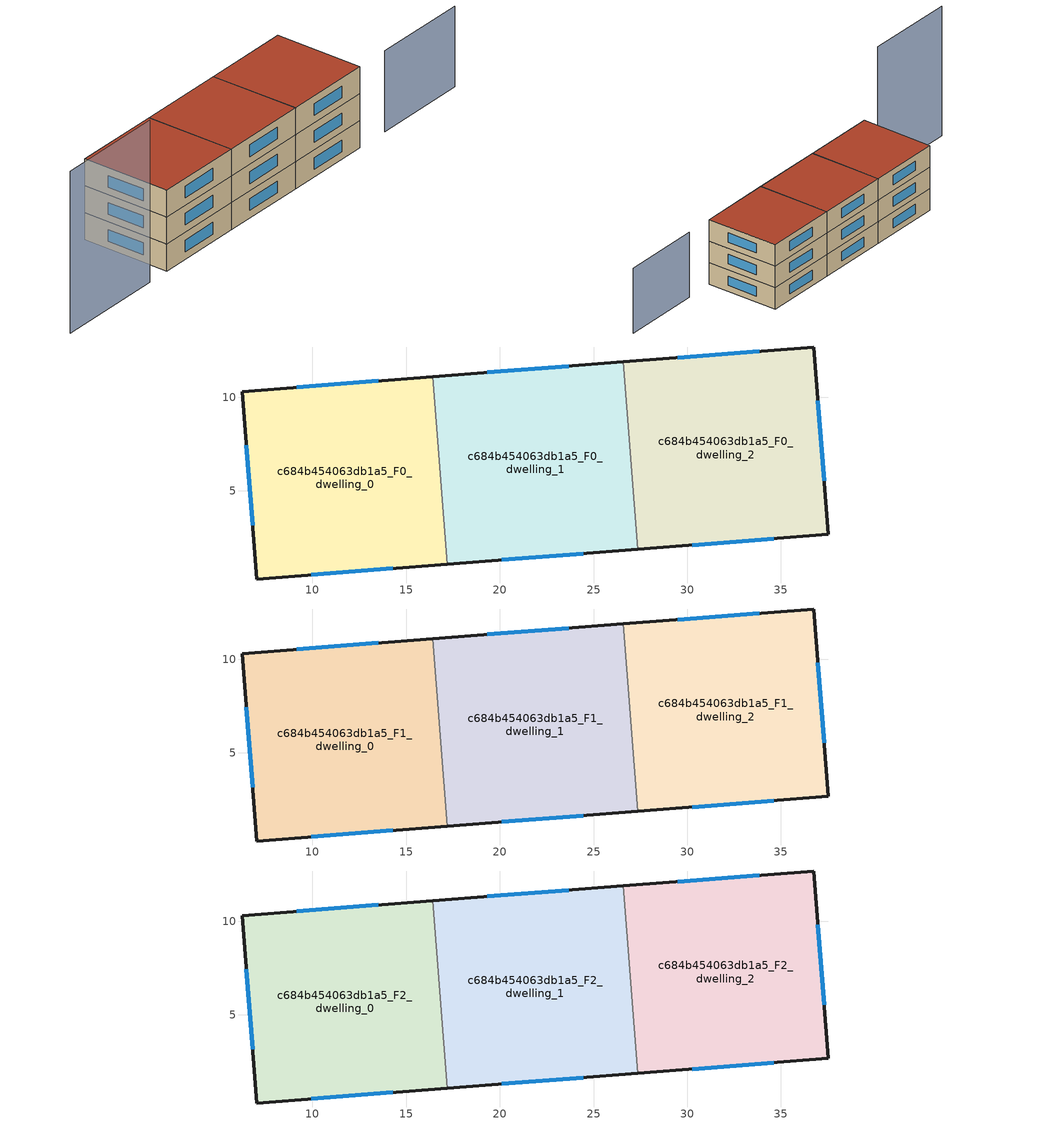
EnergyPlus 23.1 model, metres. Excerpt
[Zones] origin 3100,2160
c684b454063db1a5_F0_dwelling_0
 floor ground (EU_floor_Construction): 16.42,11.09 17.2,1.09 7.03,0.29 6.26,10.3 z0
 wall outside (EU_wall_Construction): 16.42,11.09 6.26,10.3 7.03,0.29 17.2,1.09 z0:3
 wall to c684b454063db1a5_F0_dwelling_1 (EU_wall_Construction): 17.2,1.09 16.42,11.09 z0:3
 window (EU_Window_Construction): 9.94,0.52 14.29,0.86 / 6.48,7.44 6.81,3.15 / 13.51,10.86 9.16,10.52 z0.86:2.14
c684b454063db1a5_F0_dwelling_1
 floor ground (EU_floor_Construction): 26.58,11.88 27.36,1.88 17.2,1.09 16.42,11.09 z0
 wall outside (EU_wall_Construction): 26.58,11.88 16.42,11.09 / 17.2,1.09 27.36,1.88 z0:3
 wall to c684b454063db1a5_F0_dwelling_2 (EU_wall_Construction): 27.36,1.88 26.58,11.88 z0:3
 window (EU_Window_Construction): 23.67,11.66 19.32,11.32 / 20.1,1.31 24.45,1.65 z0.86:2.14
c684b454063db1a5_F0_dwelling_2
 floor ground (EU_floor_Construction): 36.74,12.67 37.52,2.67 27.36,1.88 26.58,11.88 z0
 wall outside (EU_wall_Construction): 27.36,1.88 37.52,2.67 36.74,12.67 26.58,11.88 z0:3
 window (EU_Window_Construction): 33.84,12.45 29.48,12.11 / 37.3,5.53 36.96,9.82 / 30.26,2.11 34.62,2.45 z0.86:2.14
c684b454063db1a5_F1_dwelling_0
 floor to c684b454063db1a5_F0_dwelling_0 (EU_floor_Construction): 16.42,11.09 17.2,1.09 7.03,0.29 6.25,10.3 z3
 wall outside (EU_wall_Construction): 16.42,11.09 6.26,10.3 7.03,0.29 17.2,1.09 z3:6
 wall to c684b454063db1a5_F1_dwelling_1 (EU_wall_Construction): 17.2,1.09 16.42,11.09 z3:6
 window (EU_Window_Construction): 9.94,0.52 14.29,0.86 / 6.48,7.44 6.81,3.15 / 13.51,10.86 9.16,10.52 z3.86:5.14
c684b454063db1a5_F1_dwelling_1
 floor to c684b454063db1a5_F0_dwelling_1 (EU_floor_Construction): 26.58,11.88 27.36,1.88 17.2,1.09 16.42,11.09 z3
 wall outside (EU_wall_Construction): 26.58,11.88 16.42,11.09 / 17.2,1.09 27.36,1.88 z3:6
 wall to c684b454063db1a5_F1_dwelling_2 (EU_wall_Construction): 27.36,1.88 26.58,11.88 z3:6
 window (EU_Window_Construction): 23.67,11.66 19.32,11.32 / 20.1,1.31 24.45,1.65 z3.86:5.14
c684b454063db1a5_F1_dwelling_2
 floor to c684b454063db1a5_F0_dwelling_2 (EU_floor_Construction): 36.74,12.67 37.52,2.67 27.36,1.88 26.58,11.88 z3
 wall outside (EU_wall_Construction): 27.36,1.88 37.52,2.67 36.74,12.67 26.58,11.88 z3:6
 window (EU_Window_Construction): 33.84,12.45 29.48,12.11 / 37.3,5.53 36.96,9.82 / 30.26,2.11 34.62,2.45 z3.86:5.14
c684b454063db1a5_F2_dwelling_0
 floor to c684b454063db1a5_F1_dwelling_0 (EU_floor_Construction): 16.42,11.09 17.2,1.09 7.03,0.29 6.25,10.3 z6
 wall outside (EU_wall_Construction): 16.42,11.09 6.26,10.3 7.03,0.29 17.2,1.09 z6:9
 wall to c684b454063db1a5_F2_dwelling_1 (EU_wall_Construction): 17.2,1.09 16.42,11.09 z6:9
 window (EU_Window_Construction): 9.94,0.52 14.29,0.86 / 6.48,7.44 6.81,3.15 / 13.51,10.86 9.16,10.52 z6.86:8.14
 roof outside (EU_roof_Construction): 17.2,1.09 16.42,11.09 6.26,10.3 7.03,0.29 z9
c684b454063db1a5_F2_dwelling_1
 floor to c684b454063db1a5_F1_dwelling_1 (EU_floor_Construction): 26.58,11.88 27.36,1.88 17.2,1.09 16.42,11.09 z6
 wall outside (EU_wall_Construction): 26.58,11.88 16.42,11.09 / 17.2,1.09 27.36,1.88 z6:9
 wall to c684b454063db1a5_F2_dwelling_2 (EU_wall_Construction): 27.36,1.88 26.58,11.88 z6:9
 window (EU_Window_Construction): 23.67,11.66 19.32,11.32 / 20.1,1.31 24.45,1.65 z6.86:8.14
 roof outside (EU_roof_Construction): 27.36,1.88 26.58,11.88 16.42,11.09 17.2,1.09 z9
c684b454063db1a5_F2_dwelling_2
 floor to c684b454063db1a5_F1_dwelling_2 (EU_floor_Construction): 36.74,12.67 37.52,2.67 27.36,1.88 26.58,11.88 z6
 wall outside (EU_wall_Construction): 27.36,1.88 37.52,2.67 36.74,12.67 26.58,11.88 z6:9
 window (EU_Window_Construction): 33.84,12.45 29.48,12.11 / 37.3,5.53 36.96,9.82 / 30.26,2.11 34.62,2.45 z6.86:8.14
 roof outside (EU_roof_Construction): 37.52,2.67 36.74,12.67 26.58,11.88 27.36,1.88 z9
shading: 4.33,0.08 -8.22,-0.89 z0:18; 52.47,3.84 41.44,2.98 z0:9
[Building]
EU S2 Campaign: North Axis=0; Terrain=City; Solar Distribution=FullExterior
[Site:Location]
Helsinki-Vantaa.AP: Latitude=60.317; Longitude=24.963; Time Zone=2; Elevation=54.6
[SizingPeriod:WeatherFileDays]
AnnualSizingPeriod: Begin Month=1; Begin Day of Month=1; End Month=12; End Day of Month=31; Day of Week for Start Day=Monday; Use Weather File Daylight Saving Period=No; Use Weather File Rain and Snow Indicators=No
[MATERIAL]
EU_InternalMass_Material: Roughness=MediumRough; Thickness=0.1; Conductivity=1; Density=1800; Specific Heat=900; Thermal Absorptance=0.9; Solar Absorptance=0.7; Visible Absorptance=0.7
[MATERIAL:NOMASS] Roughness=MediumRough; Thermal Absorptance=0.9; Solar Absorptance=0.7; Visible Absorptance=0.7
Name | Thermal Resistance
EU_wall_NoMass | 5.91765
EU_roof_NoMass | 11.1778
EU_floor_NoMass | 6.2875
[WINDOWMATERIAL:SIMPLEGLAZINGSYSTEM]
EU_Window_SimpleGlazing: UFactor=0.994035; Solar Heat Gain Coefficient=0.7; Visible Transmittance=0.7
[CONSTRUCTION]
EU_wall_Construction: EU_wall_NoMass
EU_roof_Construction: EU_roof_NoMass
EU_floor_Construction: EU_floor_NoMass
EU_Window_Construction: EU_Window_SimpleGlazing
EU_InternalMass_Construction: EU_InternalMass_Material
[ZONE] Type=1; Multiplier=1; Ceiling Height=autocalculate; Floor Area=autocalculate; Part of Total Floor Area=Yes
Name | Volume
c684b454063db1a5_F0_dwelling_0; c684b454063db1a5_F0_dwelling_2; c684b454063db1a5_F1_dwelling_2; c684b454063db1a5_F2_dwelling_2 | 306.746
c684b454063db1a5_F1_dwelling_0; c684b454063db1a5_F2_dwelling_0 | 306.747
c684b454063db1a5_F0_dwelling_1 | 306.776
c684b454063db1a5_F1_dwelling_1; c684b454063db1a5_F2_dwelling_1 | 306.775
[INTERNALMASS] Construction=EU_InternalMass_Construction
Name | Zone or ZoneList | Surface Area
c684b454063db1a5_F0_dwelling_0_EU_InternalMass | c684b454063db1a5_F0_dwelling_0 | 102.249
c684b454063db1a5_F0_dwelling_1_EU_InternalMass | c684b454063db1a5_F0_dwelling_1 | 102.258
c684b454063db1a5_F0_dwelling_2_EU_InternalMass | c684b454063db1a5_F0_dwelling_2 | 102.249
c684b454063db1a5_F1_dwelling_0_EU_InternalMass | c684b454063db1a5_F1_dwelling_0 | 102.249
c684b454063db1a5_F1_dwelling_1_EU_InternalMass | c684b454063db1a5_F1_dwelling_1 | 102.258
c684b454063db1a5_F1_dwelling_2_EU_InternalMass | c684b454063db1a5_F1_dwelling_2 | 102.249
c684b454063db1a5_F2_dwelling_0_EU_InternalMass | c684b454063db1a5_F2_dwelling_0 | 102.249
c684b454063db1a5_F2_dwelling_1_EU_InternalMass | c684b454063db1a5_F2_dwelling_1 | 102.258
c684b454063db1a5_F2_dwelling_2_EU_InternalMass | c684b454063db1a5_F2_dwelling_2 | 102.249
[OTHEREQUIPMENT] Fuel Type=Electricity; Design Level Calculation Method=Watts/Area; Power per Zone Floor Area=1; Fraction Latent=0; Fraction Radiant=0; Fraction Lost=0; Carbon Dioxide Generation Rate=0; EndUse Subcategory=EU_Step8_InternalGains
Name | Zone or ZoneList or Space or SpaceList | Schedule
EU_Step8_InternalGain_c684b454063db1a5_F0_dwelling_0_f000 | c684b454063db1a5_F0_dwelling_0 | EU_Step8_GainSchedule_c684b454063db1a5_F0_dwelling_0_f000
EU_Step8_InternalGain_c684b454063db1a5_F0_dwelling_1_f000 | c684b454063db1a5_F0_dwelling_1 | EU_Step8_GainSchedule_c684b454063db1a5_F0_dwelling_1_f000
EU_Step8_InternalGain_c684b454063db1a5_F0_dwelling_2_f000 | c684b454063db1a5_F0_dwelling_2 | EU_Step8_GainSchedule_c684b454063db1a5_F0_dwelling_2_f000
EU_Step8_InternalGain_c684b454063db1a5_F1_dwelling_0_f000 | c684b454063db1a5_F1_dwelling_0 | EU_Step8_GainSchedule_c684b454063db1a5_F1_dwelling_0_f000
EU_Step8_InternalGain_c684b454063db1a5_F1_dwelling_1_f000 | c684b454063db1a5_F1_dwelling_1 | EU_Step8_GainSchedule_c684b454063db1a5_F1_dwelling_1_f000
EU_Step8_InternalGain_c684b454063db1a5_F1_dwelling_2_f000 | c684b454063db1a5_F1_dwelling_2 | EU_Step8_GainSchedule_c684b454063db1a5_F1_dwelling_2_f000
EU_Step8_InternalGain_c684b454063db1a5_F2_dwelling_0_f000 | c684b454063db1a5_F2_dwelling_0 | EU_Step8_GainSchedule_c684b454063db1a5_F2_dwelling_0_f000
EU_Step8_InternalGain_c684b454063db1a5_F2_dwelling_1_f000 | c684b454063db1a5_F2_dwelling_1 | EU_Step8_GainSchedule_c684b454063db1a5_F2_dwelling_1_f000
EU_Step8_InternalGain_c684b454063db1a5_F2_dwelling_2_f000 | c684b454063db1a5_F2_dwelling_2 | EU_Step8_GainSchedule_c684b454063db1a5_F2_dwelling_2_f000
[ZONEVENTILATION:DESIGNFLOWRATE] Schedule=EU_AlwaysOn; Design Flow Rate Calculation Method=AirChanges/Hour; Air Changes per Hour=0.596421; Ventilation Type=Natural; Fan Pressure Rise=0; Fan Total Efficiency=1; Constant Term Coefficient=1; Temperature Term Coefficient=0; Velocity Term Coefficient=0; Velocity Squared Term Coefficient=0; Minimum Indoor Temperature=-100; Maximum Indoor Temperature=100; Delta Temperature=-100; Minimum Outdoor Temperature=-100; Maximum Outdoor Temperature=100; Maximum Wind Speed=40
Name | Zone or ZoneList or Space or SpaceList
EU_ConstantAir_c684b454063db1a5_F0_dwelling_0 | c684b454063db1a5_F0_dwelling_0
EU_ConstantAir_c684b454063db1a5_F0_dwelling_1 | c684b454063db1a5_F0_dwelling_1
EU_ConstantAir_c684b454063db1a5_F0_dwelling_2 | c684b454063db1a5_F0_dwelling_2
EU_ConstantAir_c684b454063db1a5_F1_dwelling_0 | c684b454063db1a5_F1_dwelling_0
EU_ConstantAir_c684b454063db1a5_F1_dwelling_1 | c684b454063db1a5_F1_dwelling_1
EU_ConstantAir_c684b454063db1a5_F1_dwelling_2 | c684b454063db1a5_F1_dwelling_2
EU_ConstantAir_c684b454063db1a5_F2_dwelling_0 | c684b454063db1a5_F2_dwelling_0
EU_ConstantAir_c684b454063db1a5_F2_dwelling_1 | c684b454063db1a5_F2_dwelling_1
EU_ConstantAir_c684b454063db1a5_F2_dwelling_2 | c684b454063db1a5_F2_dwelling_2
[HVACTEMPLATE:THERMOSTAT] Constant Heating Setpoint=20; Constant Cooling Setpoint=50
EU_HeatOnly_c684b454063db1a5_F0_dwelling_0; EU_HeatOnly_c684b454063db1a5_F0_dwelling_1; EU_HeatOnly_c684b454063db1a5_F0_dwelling_2; EU_HeatOnly_c684b454063db1a5_F1_dwelling_0; EU_HeatOnly_c684b454063db1a5_F1_dwelling_1; EU_HeatOnly_c684b454063db1a5_F1_dwelling_2; EU_HeatOnly_c684b454063db1a5_F2_dwelling_0; EU_HeatOnly_c684b454063db1a5_F2_dwelling_1; EU_HeatOnly_c684b454063db1a5_F2_dwelling_2
[HVACTEMPLATE:ZONE:IDEALLOADSAIRSYSTEM] System Availability Schedule=EU_AlwaysOn; Maximum Heating Supply Air Temperature=50; Minimum Cooling Supply Air Temperature=13; Maximum Heating Supply Air Humidity Ratio=0.0156; Minimum Cooling Supply Air Humidity Ratio=0.0077; Heating Limit=NoLimit; Cooling Limit=NoLimit; Heating Availability Schedule=EU_AlwaysOn; Cooling Availability Schedule=EU_CoolingOff; Dehumidification Control Type=ConstantSensibleHeatRatio; Cooling Sensible Heat Ratio=0.7; Dehumidification Setpoint=60; Humidification Control Type=None; Humidification Setpoint=30; Outdoor Air Method=None; Outdoor Air Flow Rate per Person=0.00944; Outdoor Air Flow Rate per Zone Floor Area=0; Outdoor Air Flow Rate per Zone=0; Demand Controlled Ventilation Type=None; Outdoor Air Economizer Type=NoEconomizer; Heat Recovery Type=None; Sensible Heat Recovery Effectiveness=0.7; Latent Heat Recovery Effectiveness=0.65
Name | Template Thermostat
c684b454063db1a5_F0_dwelling_0 | EU_HeatOnly_c684b454063db1a5_F0_dwelling_0
c684b454063db1a5_F0_dwelling_1 | EU_HeatOnly_c684b454063db1a5_F0_dwelling_1
c684b454063db1a5_F0_dwelling_2 | EU_HeatOnly_c684b454063db1a5_F0_dwelling_2
c684b454063db1a5_F1_dwelling_0 | EU_HeatOnly_c684b454063db1a5_F1_dwelling_0
c684b454063db1a5_F1_dwelling_1 | EU_HeatOnly_c684b454063db1a5_F1_dwelling_1
c684b454063db1a5_F1_dwelling_2 | EU_HeatOnly_c684b454063db1a5_F1_dwelling_2
c684b454063db1a5_F2_dwelling_0 | EU_HeatOnly_c684b454063db1a5_F2_dwelling_0
c684b454063db1a5_F2_dwelling_1 | EU_HeatOnly_c684b454063db1a5_F2_dwelling_1
c684b454063db1a5_F2_dwelling_2 | EU_HeatOnly_c684b454063db1a5_F2_dwelling_2
[SIZING:ZONE] Zone Cooling Design Supply Air Temperature Input Method=SupplyAirTemperature; Zone Cooling Design Supply Air Temperature=13; Zone Heating Design Supply Air Temperature Input Method=SupplyAirTemperature; Zone Heating Design Supply Air Temperature=50; Zone Cooling Design Supply Air Humidity Ratio=0.008; Zone Heating Design Supply Air Humidity Ratio=0.008; Cooling Design Air Flow Method=DesignDay; Cooling Design Air Flow Rate=0; Cooling Minimum Air Flow per Zone Floor Area=0.000762; Cooling Minimum Air Flow=0; Cooling Minimum Air Flow Fraction=0.2; Heating Design Air Flow Method=DesignDay; Heating Design Air Flow Rate=0; Heating Maximum Air Flow per Zone Floor Area=0.002032; Heating Maximum Air Flow=0.141576; Heating Maximum Air Flow Fraction=0.3; Account for Dedicated Outdoor Air System=No; Dedicated Outdoor Air System Control Strategy=NeutralSupplyAir; Dedicated Outdoor Air Low Setpoint Temperature for Design=autosize; Dedicated Outdoor Air High Setpoint Temperature for Design=autosize; Zone Load Sizing Method=Sensible Load Only No Latent Load; Zone Latent Cooling Design Supply Air Humidity Ratio Input Method=HumidityRatioDifference; Zone Cooling Design Supply Air Humidity Ratio Difference=0.005; Zone Latent Heating Design Supply Air Humidity Ratio Input Method=HumidityRatioDifference; Zone Humidification Design Supply Air Humidity Ratio Difference=0.005
c684b454063db1a5_F0_dwelling_0; c684b454063db1a5_F0_dwelling_1; c684b454063db1a5_F0_dwelling_2; c684b454063db1a5_F1_dwelling_0; c684b454063db1a5_F1_dwelling_1; c684b454063db1a5_F1_dwelling_2; c684b454063db1a5_F2_dwelling_0; c684b454063db1a5_F2_dwelling_1; c684b454063db1a5_F2_dwelling_2
[SCHEDULE:CONSTANT]
Name | Hourly Value
EU_AlwaysOn | 1
EU_CoolingOff | 0
[SCHEDULE:FILE] Column Number=1; Rows to Skip at Top=0; Number of Hours of Data=8760; Column Separator=Comma; Interpolate to Timestep=No; Minutes per Item=60; Adjust Schedule for Daylight Savings=Yes
Name | File
EU_Step8_GainSchedule_c684b454063db1a5_F0_dwelling_0_f000 | ../../schedules/c684b454063db1a5/c684b454063db1a5_F0_dwelling_0_f000_gain.csv
EU_Step8_GainSchedule_c684b454063db1a5_F0_dwelling_1_f000 | ../../schedules/c684b454063db1a5/c684b454063db1a5_F0_dwelling_1_f000_gain.csv
EU_Step8_GainSchedule_c684b454063db1a5_F0_dwelling_2_f000 | ../../schedules/c684b454063db1a5/c684b454063db1a5_F0_dwelling_2_f000_gain.csv
EU_Step8_GainSchedule_c684b454063db1a5_F1_dwelling_0_f000 | ../../schedules/c684b454063db1a5/c684b454063db1a5_F1_dwelling_0_f000_gain.csv
EU_Step8_GainSchedule_c684b454063db1a5_F1_dwelling_1_f000 | ../../schedules/c684b454063db1a5/c684b454063db1a5_F1_dwelling_1_f000_gain.csv
EU_Step8_GainSchedule_c684b454063db1a5_F1_dwelling_2_f000 | ../../schedules/c684b454063db1a5/c684b454063db1a5_F1_dwelling_2_f000_gain.csv
EU_Step8_GainSchedule_c684b454063db1a5_F2_dwelling_0_f000 | ../../schedules/c684b454063db1a5/c684b454063db1a5_F2_dwelling_0_f000_gain.csv
EU_Step8_GainSchedule_c684b454063db1a5_F2_dwelling_1_f000 | ../../schedules/c684b454063db1a5/c684b454063db1a5_F2_dwelling_1_f000_gain.csv
EU_Step8_GainSchedule_c684b454063db1a5_F2_dwelling_2_f000 | ../../schedules/c684b454063db1a5/c684b454063db1a5_F2_dwelling_2_f000_gain.csv
